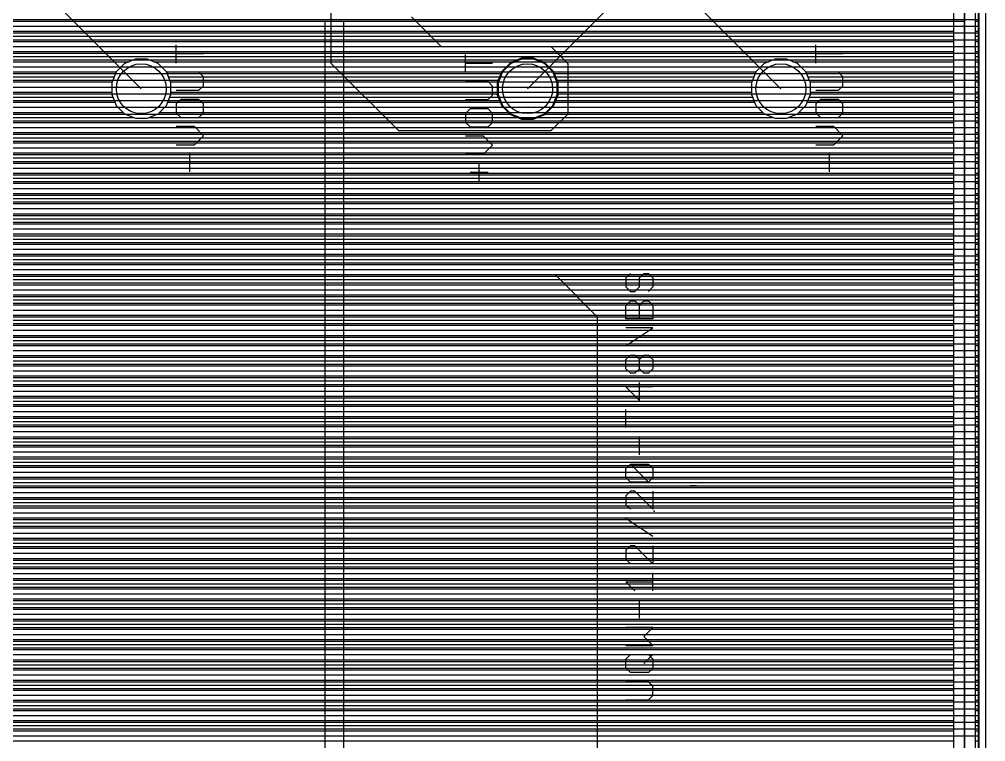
# Model space of a CAD drawing. Extents: x -0.45 to 6.54, y 0 to 7.98.
# Drawn here: x 4.091 to 6.38, y 1.714 to 3.424 of the extents above; entities that cross this region are included whole.
import ezdxf

# ---------------------------------------------------------------- set-up
doc = ezdxf.new("R2010")
doc.units = 0
for name, color, linetype in [('1', 22, 'CONTINUOUS'), ('16', 175, 'CONTINUOUS'), ('17', 4, 'CONTINUOUS'), ('2', 3, 'CONTINUOUS'), ('20', 6, 'CONTINUOUS'), ('21', 253, 'CONTINUOUS'), ('23', 7, 'CONTINUOUS')]:
    doc.layers.add(name, color=color, linetype=linetype)

# ---------------------------------------------------------------- blocks, each defined once
blk = doc.blocks.new('ROUNDP')
blk.add_circle((0, 0), 0.5)

msp = doc.modelspace()

# ---------------------------------------------------------------- linework, layer by layer
at = {"layer": '1'}
for p, q in [((6.33, 5.74), (6.33, 1.29)), ((4.83, 3.32), (4.83, 3.77)), ((4.38, 3.26), (4.16, 3.48)), ((5.295, 3.26), (5.5145, 3.4795)), ((5.895, 3.26), (5.6755, 3.4795)), ((4.83, 3.42), (5.03, 3.42)), ((5.02, 3.43), (5.09, 3.36)), ((4.83, 3.408), (5.042, 3.408)), ((4.83, 3.396), (5.054, 3.396)), ((4.83, 3.384), (5.066, 3.384)), ((4.83, 3.372), (5.078, 3.372)), ((4.83, 3.36), (5.09, 3.36)), ((4.83, 3.348), (5.362, 3.348)), ((5.09, 3.36), (5.35, 3.36)), ((5.35, 3.36), (5.39, 3.32)), ((4.83, 3.336), (5.374, 3.336)), ((4.83, 3.324), (5.386, 3.324)), ((4.99, 3.16), (4.83, 3.32)), ((5.39, 3.32), (5.39, 3.2)), ((4.838, 3.312), (5.39, 3.312)), ((4.85, 3.3), (5.39, 3.3)), ((4.862, 3.288), (5.39, 3.288)), ((4.874, 3.276), (5.39, 3.276)), ((4.886, 3.264), (5.39, 3.264)), ((4.898, 3.252), (5.39, 3.252)), ((4.91, 3.24), (5.39, 3.24)), ((4.922, 3.228), (5.39, 3.228)), ((4.934, 3.216), (5.39, 3.216)), ((4.946, 3.204), (5.39, 3.204)), ((4.958, 3.192), (5.382, 3.192)), ((5.39, 3.2), (5.35, 3.16)), ((4.97, 3.18), (5.37, 3.18)), ((4.982, 3.168), (5.358, 3.168)), ((5.35, 3.16), (4.99, 3.16)), ((3.21, 2.82), (5.36, 2.82)), ((5.36, 2.82), (5.46, 2.72)), ((3.21, 2.808), (5.372, 2.808)), ((3.21, 2.796), (5.384, 2.796)), ((3.21, 2.784), (5.396, 2.784)), ((3.21, 2.772), (5.408, 2.772)), ((3.21, 2.76), (5.42, 2.76)), ((3.21, 2.748), (5.432, 2.748)), ((3.21, 2.736), (5.444, 2.736)), ((3.21, 2.724), (5.456, 2.724)), ((3.21, 2.712), (5.46, 2.712)), ((5.46, 2.72), (5.46, 1.18)), ((3.21, 2.7), (5.46, 2.7)), ((3.21, 2.688), (5.46, 2.688)), ((3.21, 2.676), (5.46, 2.676)), ((3.21, 2.664), (5.46, 2.664)), ((3.21, 2.652), (5.46, 2.652)), ((3.21, 2.64), (5.46, 2.64)), ((3.21, 2.628), (5.46, 2.628)), ((3.21, 2.616), (5.46, 2.616)), ((3.21, 2.604), (5.46, 2.604)), ((3.21, 2.592), (5.46, 2.592)), ((3.21, 2.58), (5.46, 2.58)), ((3.21, 2.568), (5.46, 2.568)), ((3.21, 2.556), (5.46, 2.556)), ((3.21, 2.544), (5.46, 2.544)), ((3.21, 2.532), (5.46, 2.532)), ((3.21, 2.52), (5.46, 2.52)), ((3.21, 2.508), (5.46, 2.508)), ((3.21, 2.496), (5.46, 2.496)), ((3.21, 2.484), (5.46, 2.484)), ((3.21, 2.472), (5.46, 2.472)), ((3.21, 2.46), (5.46, 2.46)), ((3.21, 2.448), (5.46, 2.448)), ((3.21, 2.436), (5.46, 2.436)), ((3.21, 2.424), (5.46, 2.424)), ((3.21, 2.412), (5.46, 2.412)), ((3.21, 2.4), (5.46, 2.4)), ((3.21, 2.388), (5.46, 2.388)), ((3.21, 2.376), (5.46, 2.376)), ((3.21, 2.364), (5.46, 2.364)), ((3.21, 2.352), (5.46, 2.352)), ((3.21, 2.34), (5.46, 2.34)), ((3.21, 2.328), (5.46, 2.328)), ((3.21, 2.316), (5.46, 2.316)), ((3.21, 2.304), (5.46, 2.304)), ((3.21, 2.292), (5.46, 2.292)), ((3.21, 2.28), (5.46, 2.28)), ((3.21, 2.268), (5.46, 2.268)), ((3.21, 2.256), (5.46, 2.256)), ((3.21, 2.244), (5.46, 2.244)), ((3.21, 2.232), (5.46, 2.232)), ((3.21, 2.22), (5.46, 2.22)), ((3.21, 2.208), (5.46, 2.208)), ((3.21, 2.196), (5.46, 2.196)), ((3.21, 2.184), (5.46, 2.184)), ((3.21, 2.172), (5.46, 2.172)), ((3.21, 2.16), (5.46, 2.16)), ((3.21, 2.148), (5.46, 2.148)), ((3.21, 2.136), (5.46, 2.136)), ((3.21, 2.124), (5.46, 2.124)), ((3.21, 2.112), (5.46, 2.112)), ((3.21, 2.1), (5.46, 2.1)), ((3.21, 2.088), (5.46, 2.088)), ((3.21, 2.076), (5.46, 2.076)), ((3.21, 2.064), (5.46, 2.064)), ((3.21, 2.052), (5.46, 2.052)), ((3.21, 2.04), (5.46, 2.04)), ((3.21, 2.028), (5.46, 2.028)), ((3.21, 2.016), (5.46, 2.016)), ((3.21, 2.004), (5.46, 2.004)), ((3.21, 1.992), (5.46, 1.992)), ((3.21, 1.98), (5.46, 1.98)), ((3.21, 1.968), (5.46, 1.968)), ((3.21, 1.956), (5.46, 1.956)), ((3.21, 1.944), (5.46, 1.944)), ((3.21, 1.932), (5.46, 1.932)), ((3.21, 1.92), (5.46, 1.92)), ((3.21, 1.908), (5.46, 1.908)), ((3.21, 1.896), (5.46, 1.896)), ((3.21, 1.884), (5.46, 1.884)), ((3.21, 1.872), (5.46, 1.872)), ((3.21, 1.86), (5.46, 1.86)), ((3.21, 1.848), (5.46, 1.848)), ((3.21, 1.836), (5.46, 1.836)), ((3.21, 1.824), (5.46, 1.824)), ((3.21, 1.812), (5.46, 1.812)), ((3.21, 1.8), (5.46, 1.8)), ((3.21, 1.788), (5.46, 1.788)), ((3.21, 1.776), (5.46, 1.776)), ((3.21, 1.764), (5.46, 1.764)), ((3.21, 1.752), (5.46, 1.752)), ((3.21, 1.74), (5.46, 1.74)), ((3.21, 1.728), (5.46, 1.728)), ((3.21, 1.716), (5.46, 1.716))]:
    msp.add_line(p, q, dxfattribs=at)
at = {"layer": '16'}
for p, q in [((6.362, 7.78), (6.362, 0.2)), ((0.018, 3.424), (6.362, 3.424)), ((0.018, 3.408), (6.362, 3.408)), ((0.274486, 3.392), (6.362, 3.392)), ((0.298414, 3.376), (6.362, 3.376)), ((0.313571, 3.36), (6.362, 3.36)), ((0.322809, 3.344), (6.362, 3.344)), ((3.804122, 3.328), (5.270878, 3.328)), ((5.254184, 3.321085), (5.233915, 3.300816)), ((5.280667, 3.332055), (5.254184, 3.321085)), ((5.309333, 3.332055), (5.280667, 3.332055)), ((5.335816, 3.321085), (5.309333, 3.332055)), ((5.319122, 3.328), (6.362, 3.328)), ((5.356085, 3.300816), (5.335816, 3.321085)), ((3.829901, 3.312), (5.245099, 3.312)), ((5.233915, 3.300816), (5.222945, 3.274333)), ((5.344901, 3.312), (6.362, 3.312)), ((5.367055, 3.274333), (5.356085, 3.300816)), ((3.84308, 3.296), (5.23192, 3.296)), ((3.849708, 3.28), (5.225292, 3.28)), ((5.222945, 3.274333), (5.222945, 3.245667)), ((5.35808, 3.296), (6.362, 3.296)), ((5.364708, 3.28), (6.362, 3.28)), ((5.367055, 3.245667), (5.367055, 3.274333)), ((3.852055, 3.264), (5.222945, 3.264)), ((5.367055, 3.264), (6.362, 3.264)), ((3.846394, 3.232), (5.228606, 3.232)), ((3.852055, 3.248), (5.222945, 3.248)), ((5.222945, 3.245667), (5.233915, 3.219184)), ((5.356085, 3.219184), (5.367055, 3.245667)), ((5.361394, 3.232), (6.362, 3.232)), ((5.367055, 3.248), (6.362, 3.248)), ((3.837901, 3.216), (5.237099, 3.216)), ((5.233915, 3.219184), (5.254184, 3.198915)), ((5.335816, 3.198915), (5.356085, 3.219184)), ((5.352901, 3.216), (6.362, 3.216)), ((0.018, 3.184), (6.362, 3.184)), ((3.821901, 3.2), (5.253099, 3.2)), ((5.254184, 3.198915), (5.280667, 3.187945)), ((5.280667, 3.187945), (5.309333, 3.187945)), ((5.309333, 3.187945), (5.335816, 3.198915)), ((5.336901, 3.2), (6.362, 3.2)), ((0.018, 3.168), (6.362, 3.168)), ((0.018, 3.152), (6.362, 3.152)), ((2.619798, 3.136), (6.362, 3.136)), ((2.635125, 3.12), (6.362, 3.12)), ((2.640092, 3.104), (6.362, 3.104)), ((2.62951, 3.072), (6.362, 3.072)), ((2.638456, 3.088), (6.362, 3.088)), ((1.948363, 3.056), (6.362, 3.056)), ((1.931704, 3.024), (6.362, 3.024)), ((1.946706, 3.04), (6.362, 3.04)), ((1.081158, 3.008), (6.362, 3.008)), ((1.083, 2.992), (6.362, 2.992)), ((1.083, 2.976), (6.362, 2.976)), ((1.079952, 2.96), (6.362, 2.96)), ((1.075665, 2.944), (6.362, 2.944)), ((1.055556, 2.912), (6.362, 2.912)), ((1.06685, 2.928), (6.362, 2.928)), ((1.039556, 2.896), (6.362, 2.896)), ((0.018, 2.864), (6.362, 2.864)), ((1.010068, 2.88), (6.362, 2.88)), ((0.018, 2.848), (6.362, 2.848)), ((0.018, 2.832), (6.362, 2.832)), ((0.018, 2.816), (6.362, 2.816)), ((0.018, 2.8), (6.362, 2.8)), ((0.018, 2.784), (6.362, 2.784)), ((0.272754, 2.768), (6.362, 2.768)), ((0.297414, 2.752), (6.362, 2.752)), ((0.312994, 2.736), (6.362, 2.736)), ((0.322232, 2.72), (6.362, 2.72)), ((0.328528, 2.704), (6.362, 2.704)), ((0.332815, 2.688), (6.362, 2.688)), ((0.333, 2.672), (6.362, 2.672)), ((0.831118, 2.656), (6.362, 2.656)), ((0.84412, 2.64), (6.362, 2.64)), ((0.844949, 2.624), (6.362, 2.624)), ((0.834305, 2.608), (6.362, 2.608)), ((2.62546, 2.592), (6.362, 2.592)), ((2.637156, 2.576), (6.362, 2.576)), ((2.598426, 2.56), (6.362, 2.56)), ((2.637156, 2.544), (6.362, 2.544)), ((2.62546, 2.528), (6.362, 2.528)), ((0.018, 2.512), (6.362, 2.512)), ((1.846221, 2.496), (6.362, 2.496)), ((1.8505, 2.48), (6.362, 2.48)), ((1.846221, 2.464), (6.362, 2.464)), ((1.942305, 2.448), (6.362, 2.448)), ((1.9485, 2.432), (6.362, 2.432)), ((1.945049, 2.416), (6.362, 2.416)), ((1.076603, 2.4), (6.362, 2.4)), ((1.08089, 2.384), (6.362, 2.384)), ((1.083, 2.368), (6.362, 2.368)), ((1.08022, 2.336), (6.362, 2.336)), ((1.083, 2.352), (6.362, 2.352)), ((1.075933, 2.32), (6.362, 2.32)), ((5.695, 2.32), (5.68, 2.32)), ((1.067428, 2.304), (6.362, 2.304)), ((1.040556, 2.272), (6.362, 2.272)), ((1.056556, 2.288), (6.362, 2.288)), ((1.013701, 2.256), (6.362, 2.256)), ((0.018, 2.24), (6.362, 2.24)), ((0.018, 2.224), (6.362, 2.224)), ((0.018, 2.208), (6.362, 2.208)), ((0.018, 2.192), (6.362, 2.192)), ((0.018, 2.176), (6.362, 2.176)), ((0.018, 2.16), (6.362, 2.16)), ((0.271022, 2.144), (6.362, 2.144)), ((0.296414, 2.128), (6.362, 2.128)), ((0.312414, 2.112), (6.362, 2.112)), ((0.321654, 2.096), (6.362, 2.096)), ((0.32826, 2.08), (6.362, 2.08)), ((0.332547, 2.064), (6.362, 2.064)), ((2.62951, 2.048), (6.362, 2.048)), ((2.638456, 2.032), (6.362, 2.032)), ((2.640092, 2.016), (6.362, 2.016)), ((2.635125, 2), (6.362, 2)), ((2.619798, 1.984), (6.362, 1.984)), ((0.266885, 1.952), (6.362, 1.952)), ((0.294914, 1.968), (6.362, 1.968)), ((0.018, 1.936), (6.362, 1.936)), ((0.018, 1.92), (6.362, 1.92)), ((0.018, 1.904), (6.362, 1.904)), ((1.828876, 1.888), (6.362, 1.888)), ((1.847878, 1.872), (6.362, 1.872)), ((1.8505, 1.856), (6.362, 1.856)), ((1.842305, 1.84), (6.362, 1.84)), ((1.945049, 1.824), (6.362, 1.824)), ((1.942305, 1.792), (6.362, 1.792)), ((1.9485, 1.808), (6.362, 1.808)), ((1.076335, 1.776), (6.362, 1.776)), ((1.080622, 1.76), (6.362, 1.76)), ((1.083, 1.744), (6.362, 1.744)), ((1.083, 1.728), (6.362, 1.728))]:
    msp.add_line(p, q, dxfattribs=at)
at = {"layer": '2'}
for p, q in [((6.364, 7.78), (6.364, 0.2)), ((6.356, 1.170301), (6.356, 7.675172)), ((6.33, 1.175472), (6.33, 7.23)), ((6.304, 7.204), (6.304, 1.186242)), ((1.477, 3.42), (6.304, 3.42)), ((6.356, 3.42), (6.364, 3.42)), ((1.477, 3.408), (6.304, 3.408)), ((1.477, 3.396), (6.304, 3.396)), ((6.356, 3.408), (6.364, 3.408)), ((6.356, 3.396), (6.364, 3.396)), ((1.477, 3.384), (6.304, 3.384)), ((1.477, 3.372), (6.304, 3.372)), ((6.356, 3.384), (6.364, 3.384)), ((6.356, 3.372), (6.364, 3.372)), ((1.477, 3.36), (6.304, 3.36)), ((1.477, 3.348), (6.304, 3.348)), ((6.356, 3.36), (6.364, 3.36)), ((6.356, 3.348), (6.364, 3.348)), ((1.477, 3.336), (6.304, 3.336)), ((3.808553, 3.324), (4.351447, 3.324)), ((4.340317, 3.31939), (4.32061, 3.299683)), ((4.366065, 3.330055), (4.340317, 3.31939)), ((4.393935, 3.330055), (4.366065, 3.330055)), ((4.419683, 3.31939), (4.393935, 3.330055)), ((4.408553, 3.324), (5.266447, 3.324)), ((4.43939, 3.299683), (4.419683, 3.31939)), ((5.255317, 3.31939), (5.23561, 3.299683)), ((5.281065, 3.330055), (5.255317, 3.31939)), ((5.308935, 3.330055), (5.281065, 3.330055)), ((5.334683, 3.31939), (5.308935, 3.330055)), ((5.323553, 3.324), (5.866447, 3.324)), ((5.35439, 3.299683), (5.334683, 3.31939)), ((5.855317, 3.31939), (5.83561, 3.299683)), ((5.881065, 3.330055), (5.855317, 3.31939)), ((5.908935, 3.330055), (5.881065, 3.330055)), ((5.934683, 3.31939), (5.908935, 3.330055)), ((5.923553, 3.324), (6.304, 3.324)), ((5.95439, 3.299683), (5.934683, 3.31939)), ((6.356, 3.336), (6.364, 3.336)), ((6.356, 3.324), (6.364, 3.324)), ((3.827073, 3.312), (4.332927, 3.312)), ((3.839073, 3.3), (4.320927, 3.3)), ((4.32061, 3.299683), (4.309945, 3.273935)), ((4.427073, 3.312), (5.247927, 3.312)), ((4.439073, 3.3), (5.235927, 3.3)), ((4.450055, 3.273935), (4.43939, 3.299683)), ((5.23561, 3.299683), (5.224945, 3.273935)), ((5.342073, 3.312), (5.847927, 3.312)), ((5.354073, 3.3), (5.835927, 3.3)), ((5.365055, 3.273935), (5.35439, 3.299683)), ((5.83561, 3.299683), (5.824945, 3.273935)), ((5.942073, 3.312), (6.304, 3.312)), ((5.954073, 3.3), (6.304, 3.3)), ((5.965055, 3.273935), (5.95439, 3.299683)), ((6.356, 3.312), (6.364, 3.312)), ((6.356, 3.3), (6.364, 3.3)), ((3.844229, 3.288), (4.315771, 3.288)), ((3.8492, 3.276), (4.3108, 3.276)), ((4.309945, 3.273935), (4.309945, 3.246065)), ((4.444229, 3.288), (5.230771, 3.288)), ((4.4492, 3.276), (5.2258, 3.276)), ((4.450055, 3.246065), (4.450055, 3.273935)), ((5.224945, 3.273935), (5.224945, 3.246065)), ((5.359229, 3.288), (5.830771, 3.288)), ((5.3642, 3.276), (5.8258, 3.276)), ((5.365055, 3.246065), (5.365055, 3.273935)), ((5.824945, 3.273935), (5.824945, 3.246065)), ((5.959229, 3.288), (6.304, 3.288)), ((5.9642, 3.276), (6.304, 3.276)), ((5.965055, 3.246065), (5.965055, 3.273935)), ((6.356, 3.288), (6.364, 3.288)), ((6.356, 3.276), (6.364, 3.276)), ((3.850055, 3.264), (4.309945, 3.264)), ((3.850055, 3.252), (4.309945, 3.252)), ((4.450055, 3.264), (5.224945, 3.264)), ((4.450055, 3.252), (5.224945, 3.252)), ((5.365055, 3.264), (5.824945, 3.264)), ((5.365055, 3.252), (5.824945, 3.252)), ((5.965055, 3.264), (6.304, 3.264)), ((5.965055, 3.252), (6.304, 3.252)), ((6.356, 3.264), (6.364, 3.264)), ((6.356, 3.252), (6.364, 3.252)), ((3.842572, 3.228), (4.317428, 3.228)), ((3.847543, 3.24), (4.312457, 3.24)), ((4.309945, 3.246065), (4.32061, 3.220317)), ((4.43939, 3.220317), (4.450055, 3.246065)), ((4.442572, 3.228), (5.232428, 3.228)), ((4.447543, 3.24), (5.227457, 3.24)), ((5.224945, 3.246065), (5.23561, 3.220317)), ((5.35439, 3.220317), (5.365055, 3.246065)), ((5.357572, 3.228), (5.832428, 3.228)), ((5.362543, 3.24), (5.827457, 3.24)), ((5.824945, 3.246065), (5.83561, 3.220317)), ((5.95439, 3.220317), (5.965055, 3.246065)), ((5.957572, 3.228), (6.304, 3.228)), ((5.962543, 3.24), (6.304, 3.24)), ((6.356, 3.24), (6.364, 3.24)), ((6.356, 3.228), (6.364, 3.228)), ((3.835073, 3.216), (4.324927, 3.216)), ((4.32061, 3.220317), (4.340317, 3.20061)), ((4.419683, 3.20061), (4.43939, 3.220317)), ((4.435073, 3.216), (5.239927, 3.216)), ((5.23561, 3.220317), (5.255317, 3.20061)), ((5.334683, 3.20061), (5.35439, 3.220317)), ((5.350073, 3.216), (5.839927, 3.216)), ((5.83561, 3.220317), (5.855317, 3.20061)), ((5.934683, 3.20061), (5.95439, 3.220317)), ((5.950073, 3.216), (6.304, 3.216)), ((6.356, 3.216), (6.364, 3.216)), ((3.798896, 3.192), (4.361103, 3.192)), ((3.823073, 3.204), (4.336927, 3.204)), ((4.340317, 3.20061), (4.366065, 3.189945)), ((4.366065, 3.189945), (4.393935, 3.189945)), ((4.393935, 3.189945), (4.419683, 3.20061)), ((4.398896, 3.192), (5.276103, 3.192)), ((4.423073, 3.204), (5.251927, 3.204)), ((5.255317, 3.20061), (5.281065, 3.189945)), ((5.281065, 3.189945), (5.308935, 3.189945)), ((5.308935, 3.189945), (5.334683, 3.20061)), ((5.313896, 3.192), (5.876103, 3.192)), ((5.338073, 3.204), (5.851927, 3.204)), ((5.855317, 3.20061), (5.881065, 3.189945)), ((5.881065, 3.189945), (5.908935, 3.189945)), ((5.908935, 3.189945), (5.934683, 3.20061)), ((5.913896, 3.192), (6.304, 3.192)), ((5.938073, 3.204), (6.304, 3.204)), ((6.356, 3.204), (6.364, 3.204)), ((6.356, 3.192), (6.364, 3.192)), ((1.477, 3.18), (6.304, 3.18)), ((1.477, 3.168), (6.304, 3.168)), ((6.356, 3.18), (6.364, 3.18)), ((6.356, 3.168), (6.364, 3.168)), ((1.477, 3.156), (6.304, 3.156)), ((1.477, 3.144), (6.304, 3.144)), ((6.356, 3.156), (6.364, 3.156)), ((6.356, 3.144), (6.364, 3.144)), ((2.612053, 3.132), (6.304, 3.132)), ((2.627611, 3.12), (6.304, 3.12)), ((6.356, 3.132), (6.364, 3.132)), ((6.356, 3.12), (6.364, 3.12)), ((2.632757, 3.108), (6.304, 3.108)), ((2.633205, 3.096), (6.304, 3.096)), ((6.356, 3.108), (6.364, 3.108)), ((6.356, 3.096), (6.364, 3.096)), ((2.619611, 3.072), (6.304, 3.072)), ((2.629443, 3.084), (6.304, 3.084)), ((6.356, 3.084), (6.364, 3.084)), ((6.356, 3.072), (6.364, 3.072)), ((1.477, 3.06), (6.304, 3.06)), ((1.477, 3.048), (6.304, 3.048)), ((6.356, 3.06), (6.364, 3.06)), ((6.356, 3.048), (6.364, 3.048)), ((1.477, 3.036), (6.304, 3.036)), ((1.477, 3.024), (6.304, 3.024)), ((6.356, 3.036), (6.364, 3.036)), ((6.356, 3.024), (6.364, 3.024)), ((1.477, 3.012), (6.304, 3.012)), ((1.477, 3), (6.304, 3)), ((6.356, 3.012), (6.364, 3.012)), ((6.356, 3), (6.364, 3)), ((1.477, 2.988), (6.304, 2.988)), ((1.477, 2.976), (6.304, 2.976)), ((6.356, 2.988), (6.364, 2.988)), ((6.356, 2.976), (6.364, 2.976)), ((1.531306, 2.964), (6.304, 2.964)), ((6.356, 2.964), (6.364, 2.964)), ((1.543713, 2.952), (6.304, 2.952)), ((1.5465, 2.94), (6.304, 2.94)), ((6.356, 2.952), (6.364, 2.952)), ((6.356, 2.94), (6.364, 2.94)), ((1.531307, 2.916), (6.304, 2.916)), ((1.543713, 2.928), (6.304, 2.928)), ((6.356, 2.928), (6.364, 2.928)), ((6.356, 2.916), (6.364, 2.916)), ((1.477, 2.904), (6.304, 2.904)), ((1.477, 2.892), (6.304, 2.892)), ((6.356, 2.904), (6.364, 2.904)), ((6.356, 2.892), (6.364, 2.892)), ((1.477, 2.88), (6.304, 2.88)), ((1.477, 2.868), (6.304, 2.868)), ((6.356, 2.88), (6.364, 2.88)), ((6.356, 2.868), (6.364, 2.868)), ((1.946477, 2.856), (6.304, 2.856)), ((1.954955, 2.844), (6.304, 2.844)), ((6.356, 2.856), (6.364, 2.856)), ((6.356, 2.844), (6.364, 2.844)), ((1.95247, 2.82), (6.304, 2.82)), ((1.9565, 2.832), (6.304, 2.832)), ((6.356, 2.832), (6.364, 2.832)), ((6.356, 2.82), (6.364, 2.82)), ((1.477, 2.808), (6.304, 2.808)), ((1.477, 2.796), (6.304, 2.796)), ((6.356, 2.808), (6.364, 2.808)), ((6.356, 2.796), (6.364, 2.796)), ((1.477, 2.784), (6.304, 2.784)), ((1.477, 2.772), (6.304, 2.772)), ((6.356, 2.784), (6.364, 2.784)), ((6.356, 2.772), (6.364, 2.772)), ((1.477, 2.76), (6.304, 2.76)), ((1.477, 2.748), (6.304, 2.748)), ((6.356, 2.76), (6.364, 2.76)), ((6.356, 2.748), (6.364, 2.748)), ((1.477, 2.736), (6.304, 2.736)), ((1.477, 2.724), (6.304, 2.724)), ((6.356, 2.736), (6.364, 2.736)), ((6.356, 2.724), (6.364, 2.724)), ((1.477, 2.712), (6.304, 2.712)), ((6.356, 2.712), (6.364, 2.712)), ((1.477, 2.7), (6.304, 2.7)), ((1.477, 2.688), (6.304, 2.688)), ((6.356, 2.7), (6.364, 2.7)), ((6.356, 2.688), (6.364, 2.688)), ((1.477, 2.676), (6.304, 2.676)), ((1.477, 2.664), (6.304, 2.664)), ((6.356, 2.676), (6.364, 2.676)), ((6.356, 2.664), (6.364, 2.664)), ((1.477, 2.652), (6.304, 2.652)), ((1.477, 2.64), (6.304, 2.64)), ((6.356, 2.652), (6.364, 2.652)), ((6.356, 2.64), (6.364, 2.64)), ((1.477, 2.628), (6.304, 2.628)), ((1.477, 2.616), (6.304, 2.616)), ((6.356, 2.628), (6.364, 2.628)), ((6.356, 2.616), (6.364, 2.616)), ((1.477, 2.604), (6.304, 2.604)), ((2.612053, 2.592), (6.304, 2.592)), ((6.356, 2.604), (6.364, 2.604)), ((6.356, 2.592), (6.364, 2.592)), ((2.627611, 2.58), (6.304, 2.58)), ((2.632757, 2.568), (6.304, 2.568)), ((6.356, 2.58), (6.364, 2.58)), ((6.356, 2.568), (6.364, 2.568)), ((2.629443, 2.544), (6.304, 2.544)), ((2.633205, 2.556), (6.304, 2.556)), ((6.356, 2.556), (6.364, 2.556)), ((6.356, 2.544), (6.364, 2.544)), ((1.477, 2.52), (6.304, 2.52)), ((2.619611, 2.532), (6.304, 2.532)), ((6.356, 2.532), (6.364, 2.532)), ((6.356, 2.52), (6.364, 2.52)), ((1.477, 2.508), (6.304, 2.508)), ((1.843477, 2.496), (6.304, 2.496)), ((6.356, 2.508), (6.364, 2.508)), ((6.356, 2.496), (6.364, 2.496)), ((1.8485, 2.484), (6.304, 2.484)), ((6.356, 2.484), (6.364, 2.484)), ((1.839477, 2.46), (6.304, 2.46)), ((1.84737, 2.472), (6.304, 2.472)), ((6.356, 2.472), (6.364, 2.472)), ((6.356, 2.46), (6.364, 2.46)), ((1.477, 2.448), (6.304, 2.448)), ((1.477, 2.436), (6.304, 2.436)), ((6.356, 2.448), (6.364, 2.448)), ((6.356, 2.436), (6.364, 2.436)), ((1.477, 2.424), (6.304, 2.424)), ((1.477, 2.412), (6.304, 2.412)), ((6.356, 2.424), (6.364, 2.424)), ((6.356, 2.412), (6.364, 2.412)), ((1.477, 2.4), (6.304, 2.4)), ((1.477, 2.388), (6.304, 2.388)), ((6.356, 2.4), (6.364, 2.4)), ((6.356, 2.388), (6.364, 2.388)), ((1.477, 2.376), (6.304, 2.376)), ((1.477, 2.364), (6.304, 2.364)), ((6.356, 2.376), (6.364, 2.376)), ((6.356, 2.364), (6.364, 2.364)), ((1.477, 2.352), (6.304, 2.352)), ((1.537477, 2.34), (6.304, 2.34)), ((6.356, 2.352), (6.364, 2.352)), ((6.356, 2.34), (6.364, 2.34)), ((1.54537, 2.328), (6.304, 2.328)), ((1.5465, 2.316), (6.304, 2.316)), ((6.356, 2.328), (6.364, 2.328)), ((6.356, 2.316), (6.364, 2.316)), ((1.477, 2.292), (6.304, 2.292)), ((1.541477, 2.304), (6.304, 2.304)), ((6.356, 2.304), (6.364, 2.304)), ((6.356, 2.292), (6.364, 2.292)), ((1.477, 2.28), (6.304, 2.28)), ((1.477, 2.268), (6.304, 2.268)), ((6.356, 2.28), (6.364, 2.28)), ((6.356, 2.268), (6.364, 2.268)), ((1.477, 2.256), (6.304, 2.256)), ((1.477, 2.244), (6.304, 2.244)), ((6.356, 2.256), (6.364, 2.256)), ((6.356, 2.244), (6.364, 2.244)), ((1.950477, 2.232), (6.304, 2.232)), ((6.356, 2.232), (6.364, 2.232)), ((1.955784, 2.208), (6.304, 2.208)), ((1.9565, 2.22), (6.304, 2.22)), ((6.356, 2.22), (6.364, 2.22)), ((6.356, 2.208), (6.364, 2.208)), ((1.477, 2.184), (6.304, 2.184)), ((1.948477, 2.196), (6.304, 2.196)), ((6.356, 2.196), (6.364, 2.196)), ((6.356, 2.184), (6.364, 2.184)), ((1.477, 2.172), (6.304, 2.172)), ((1.477, 2.16), (6.304, 2.16)), ((6.356, 2.172), (6.364, 2.172)), ((6.356, 2.16), (6.364, 2.16)), ((1.477, 2.148), (6.304, 2.148)), ((1.477, 2.136), (6.304, 2.136)), ((6.356, 2.148), (6.364, 2.148)), ((6.356, 2.136), (6.364, 2.136)), ((1.477, 2.124), (6.304, 2.124)), ((1.477, 2.112), (6.304, 2.112)), ((6.356, 2.124), (6.364, 2.124)), ((6.356, 2.112), (6.364, 2.112)), ((1.477, 2.1), (6.304, 2.1)), ((1.477, 2.088), (6.304, 2.088)), ((6.356, 2.1), (6.364, 2.1)), ((6.356, 2.088), (6.364, 2.088)), ((1.477, 2.076), (6.304, 2.076)), ((1.477, 2.064), (6.304, 2.064)), ((6.356, 2.076), (6.364, 2.076)), ((6.356, 2.064), (6.364, 2.064)), ((2.612053, 2.052), (6.304, 2.052)), ((2.627611, 2.04), (6.304, 2.04)), ((6.356, 2.052), (6.364, 2.052)), ((6.356, 2.04), (6.364, 2.04)), ((2.632757, 2.028), (6.304, 2.028)), ((2.633205, 2.016), (6.304, 2.016)), ((6.356, 2.028), (6.364, 2.028)), ((6.356, 2.016), (6.364, 2.016)), ((2.619611, 1.992), (6.304, 1.992)), ((2.629443, 2.004), (6.304, 2.004)), ((6.356, 2.004), (6.364, 2.004)), ((6.356, 1.992), (6.364, 1.992)), ((1.477, 1.98), (6.304, 1.98)), ((6.356, 1.98), (6.364, 1.98)), ((1.477, 1.968), (6.304, 1.968)), ((1.477, 1.956), (6.304, 1.956)), ((6.356, 1.968), (6.364, 1.968)), ((6.356, 1.956), (6.364, 1.956)), ((1.477, 1.944), (6.304, 1.944)), ((1.477, 1.932), (6.304, 1.932)), ((6.356, 1.944), (6.364, 1.944)), ((6.356, 1.932), (6.364, 1.932)), ((1.477, 1.92), (6.304, 1.92)), ((1.477, 1.908), (6.304, 1.908)), ((6.356, 1.92), (6.364, 1.92)), ((6.356, 1.908), (6.364, 1.908)), ((1.477, 1.896), (6.304, 1.896)), ((1.833306, 1.884), (6.304, 1.884)), ((6.356, 1.896), (6.364, 1.896)), ((6.356, 1.884), (6.364, 1.884)), ((1.845713, 1.872), (6.304, 1.872)), ((1.8485, 1.86), (6.304, 1.86)), ((6.356, 1.872), (6.364, 1.872)), ((6.356, 1.86), (6.364, 1.86)), ((1.833307, 1.836), (6.304, 1.836)), ((1.845713, 1.848), (6.304, 1.848)), ((6.356, 1.848), (6.364, 1.848)), ((6.356, 1.836), (6.364, 1.836)), ((1.477, 1.824), (6.304, 1.824)), ((1.477, 1.812), (6.304, 1.812)), ((6.356, 1.824), (6.364, 1.824)), ((6.356, 1.812), (6.364, 1.812)), ((1.477, 1.8), (6.304, 1.8)), ((1.477, 1.788), (6.304, 1.788)), ((6.356, 1.8), (6.364, 1.8)), ((6.356, 1.788), (6.364, 1.788)), ((1.477, 1.776), (6.304, 1.776)), ((1.477, 1.764), (6.304, 1.764)), ((6.356, 1.776), (6.364, 1.776)), ((6.356, 1.764), (6.364, 1.764)), ((1.477, 1.752), (6.304, 1.752)), ((1.477, 1.74), (6.304, 1.74)), ((6.356, 1.752), (6.364, 1.752)), ((6.356, 1.74), (6.364, 1.74)), ((1.477, 1.728), (6.304, 1.728)), ((6.356, 1.728), (6.364, 1.728)), ((1.541477, 1.716), (6.304, 1.716)), ((6.356, 1.716), (6.364, 1.716))]:
    msp.add_line(p, q, dxfattribs=at)
at = {"layer": '20'}
msp.add_line((6.38, 0.2), (6.38, 7.78), dxfattribs=at)
at = {"layer": '21'}
for p, q in [((3.345, 3.42), (4.815, 3.42)), ((4.815, 3.42), (4.815, 1.1)), ((4.86, 1.1), (4.86, 3.42)), ((4.86, 3.42), (6.33, 3.42)), ((6.33, 3.42), (6.33, 1.1)), ((4.462945, 3.32082), (4.462945, 3.363523)), ((4.527, 3.342171), (4.462945, 3.342171)), ((5.977945, 3.32082), (5.977945, 3.363523)), ((6.042, 3.342171), (5.977945, 3.342171)), ((5.147945, 3.298545), (5.147945, 3.341248)), ((5.212, 3.319896), (5.147945, 3.319896)), ((4.516324, 3.299068), (4.462945, 3.299068)), ((4.527, 3.288392), (4.516324, 3.299068)), ((6.031324, 3.299068), (5.977945, 3.299068)), ((6.042, 3.288392), (6.031324, 3.299068)), ((4.527, 3.267041), (4.527, 3.288392)), ((5.201324, 3.276793), (5.147945, 3.276793)), ((5.212, 3.266117), (5.201324, 3.276793)), ((6.042, 3.267041), (6.042, 3.288392)), ((4.462945, 3.256365), (4.516324, 3.256365)), ((4.516324, 3.256365), (4.527, 3.267041)), ((5.212, 3.244765), (5.212, 3.266117)), ((5.977945, 3.256365), (6.031324, 3.256365)), ((6.031324, 3.256365), (6.042, 3.267041)), ((4.473621, 3.234613), (4.462945, 3.223937)), ((4.516324, 3.234613), (4.473621, 3.234613)), ((4.527, 3.223937), (4.516324, 3.234613)), ((5.147945, 3.23409), (5.201324, 3.23409)), ((5.201324, 3.23409), (5.212, 3.244765)), ((5.988621, 3.234613), (5.977945, 3.223937)), ((6.031324, 3.234613), (5.988621, 3.234613)), ((6.042, 3.223937), (6.031324, 3.234613)), ((4.462945, 3.223937), (4.462945, 3.202586)), ((4.527, 3.202586), (4.527, 3.223937)), ((5.158621, 3.212338), (5.147945, 3.201662)), ((5.201324, 3.212338), (5.158621, 3.212338)), ((5.212, 3.201662), (5.201324, 3.212338)), ((5.977945, 3.223937), (5.977945, 3.202586)), ((6.042, 3.202586), (6.042, 3.223937)), ((4.462945, 3.202586), (4.473621, 3.19191)), ((4.473621, 3.19191), (4.516324, 3.19191)), ((4.516324, 3.19191), (4.527, 3.202586)), ((5.147945, 3.201662), (5.147945, 3.18031)), ((5.212, 3.18031), (5.212, 3.201662)), ((5.977945, 3.202586), (5.988621, 3.19191)), ((5.988621, 3.19191), (6.031324, 3.19191)), ((6.031324, 3.19191), (6.042, 3.202586)), ((4.505648, 3.170158), (4.462945, 3.170158)), ((4.527, 3.148806), (4.505648, 3.170158)), ((5.147945, 3.18031), (5.158621, 3.169635)), ((5.158621, 3.169635), (5.201324, 3.169635)), ((5.201324, 3.169635), (5.212, 3.18031)), ((6.020648, 3.170158), (5.977945, 3.170158)), ((6.042, 3.148806), (6.020648, 3.170158)), ((4.505648, 3.127455), (4.527, 3.148806)), ((5.190648, 3.147883), (5.147945, 3.147883)), ((5.212, 3.126531), (5.190648, 3.147883)), ((6.020648, 3.127455), (6.042, 3.148806)), ((4.462945, 3.127455), (4.505648, 3.127455)), ((5.190648, 3.10518), (5.212, 3.126531)), ((5.977945, 3.127455), (6.020648, 3.127455)), ((4.494973, 3.063), (4.494973, 3.105703)), ((5.147945, 3.10518), (5.190648, 3.10518)), ((6.009973, 3.063), (6.009973, 3.105703)), ((5.179973, 3.040725), (5.179973, 3.083428)), ((5.158621, 3.062076), (5.201324, 3.062076)), ((5.538621, 2.822528), (5.527945, 2.811852)), ((5.559973, 2.811852), (5.570648, 2.822528)), ((5.570648, 2.822528), (5.581324, 2.822528)), ((5.581324, 2.822528), (5.592, 2.811852)), ((5.527945, 2.811852), (5.527945, 2.7905)), ((5.559973, 2.7905), (5.559973, 2.811852)), ((5.592, 2.811852), (5.592, 2.7905)), ((5.527945, 2.7905), (5.538621, 2.779825)), ((5.538621, 2.779825), (5.549297, 2.779825)), ((5.549297, 2.779825), (5.559973, 2.7905)), ((5.592, 2.7905), (5.581324, 2.779825)), ((5.527945, 2.747397), (5.538621, 2.758073)), ((5.527945, 2.71537), (5.527945, 2.747397)), ((5.538621, 2.758073), (5.549297, 2.758073)), ((5.549297, 2.758073), (5.559973, 2.747397)), ((5.559973, 2.747397), (5.570648, 2.758073)), ((5.559973, 2.71537), (5.559973, 2.747397)), ((5.570648, 2.758073), (5.581324, 2.758073)), ((5.581324, 2.758073), (5.592, 2.747397)), ((5.592, 2.747397), (5.592, 2.71537)), ((5.592, 2.71537), (5.527945, 2.71537)), ((5.527945, 2.650915), (5.592, 2.693618)), ((5.592, 2.693618), (5.527945, 2.693618)), ((5.592, 2.650915), (5.527945, 2.650915)), ((5.527945, 2.618487), (5.538621, 2.629163)), ((5.527945, 2.597135), (5.527945, 2.618487)), ((5.538621, 2.629163), (5.549297, 2.629163)), ((5.549297, 2.629163), (5.559973, 2.618487)), ((5.559973, 2.618487), (5.570648, 2.629163)), ((5.559973, 2.597135), (5.559973, 2.618487)), ((5.570648, 2.629163), (5.581324, 2.629163)), ((5.581324, 2.629163), (5.592, 2.618487)), ((5.592, 2.618487), (5.592, 2.597135)), ((5.538621, 2.58646), (5.527945, 2.597135)), ((5.549297, 2.58646), (5.538621, 2.58646)), ((5.559973, 2.597135), (5.549297, 2.58646)), ((5.570648, 2.58646), (5.559973, 2.597135)), ((5.581324, 2.58646), (5.570648, 2.58646)), ((5.592, 2.597135), (5.581324, 2.58646)), ((5.559973, 2.522005), (5.559973, 2.564708)), ((5.592, 2.554032), (5.527945, 2.554032)), ((5.527945, 2.554032), (5.559973, 2.522005)), ((5.527945, 2.45755), (5.527945, 2.500253)), ((5.592, 2.478901), (5.527945, 2.478901)), ((5.559973, 2.393095), (5.559973, 2.435798)), ((5.527945, 2.360667), (5.538621, 2.371343)), ((5.527945, 2.339315), (5.527945, 2.360667)), ((5.538621, 2.371343), (5.581324, 2.371343)), ((5.581324, 2.32864), (5.538621, 2.371343)), ((5.581324, 2.371343), (5.592, 2.360667)), ((5.592, 2.360667), (5.592, 2.339315)), ((5.538621, 2.32864), (5.527945, 2.339315)), ((5.592, 2.339315), (5.581324, 2.32864)), ((5.581324, 2.32864), (5.538621, 2.32864)), ((5.538621, 2.306888), (5.527945, 2.296212)), ((5.527945, 2.296212), (5.527945, 2.27486)), ((5.549297, 2.306888), (5.538621, 2.306888)), ((5.592, 2.264185), (5.549297, 2.306888)), ((5.592, 2.306888), (5.592, 2.264185)), ((5.527945, 2.27486), (5.538621, 2.264185)), ((5.592, 2.19973), (5.527945, 2.242433)), ((5.538621, 2.177978), (5.527945, 2.167302)), ((5.549297, 2.177978), (5.538621, 2.177978)), ((5.592, 2.135275), (5.549297, 2.177978)), ((5.592, 2.177978), (5.592, 2.135275)), ((5.527945, 2.167302), (5.527945, 2.145951)), ((5.527945, 2.145951), (5.538621, 2.135275)), ((5.592, 2.07082), (5.592, 2.113523)), ((5.549297, 2.07082), (5.527945, 2.092171)), ((5.527945, 2.092171), (5.592, 2.092171)), ((5.559973, 2.006365), (5.559973, 2.049068)), ((5.592, 1.984613), (5.527945, 1.984613)), ((5.570648, 1.963261), (5.592, 1.984613)), ((5.592, 1.94191), (5.570648, 1.963261)), ((5.527945, 1.94191), (5.592, 1.94191)), ((5.527945, 1.909482), (5.538621, 1.920158)), ((5.527945, 1.888131), (5.527945, 1.909482)), ((5.538621, 1.920158), (5.581324, 1.920158)), ((5.570648, 1.898806), (5.592, 1.920158)), ((5.581324, 1.920158), (5.592, 1.909482)), ((5.592, 1.909482), (5.592, 1.888131)), ((5.538621, 1.877455), (5.527945, 1.888131)), ((5.581324, 1.877455), (5.538621, 1.877455)), ((5.592, 1.888131), (5.581324, 1.877455)), ((5.581324, 1.855703), (5.527945, 1.855703)), ((5.592, 1.845027), (5.581324, 1.855703)), ((5.592, 1.823676), (5.592, 1.845027)), ((5.527945, 1.813), (5.581324, 1.813)), ((5.581324, 1.813), (5.592, 1.823676))]:
    msp.add_line(p, q, dxfattribs=at)
at = {"layer": '23'}
msp.add_point((5.595, 2.26), dxfattribs=at)

# ---------------------------------------------------------------- block references
at = {"layer": '17', "xscale": 0.11811, "yscale": 0.11811, "rotation": 90}
for p in [(4.38, 3.26), (4.38, 3.26), (4.38, 3.26), (4.38, 3.26), (5.295, 3.26), (5.295, 3.26), (5.295, 3.26), (5.295, 3.26), (5.895, 3.26), (5.895, 3.26), (5.895, 3.26), (5.895, 3.26)]:
    msp.add_blockref('ROUNDP', p, dxfattribs=at)

doc.saveas('drawing.dxf')
